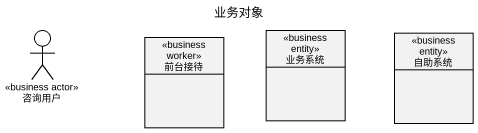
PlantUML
@startuml
title 业务对象
allowmixing
hide circle
hide empty members
actor 咨询用户 <<business actor>>
class 前台接待 <<business worker>>
class 业务系统 <<business entity>>
class 自助系统 <<business entity>>
@enduml
